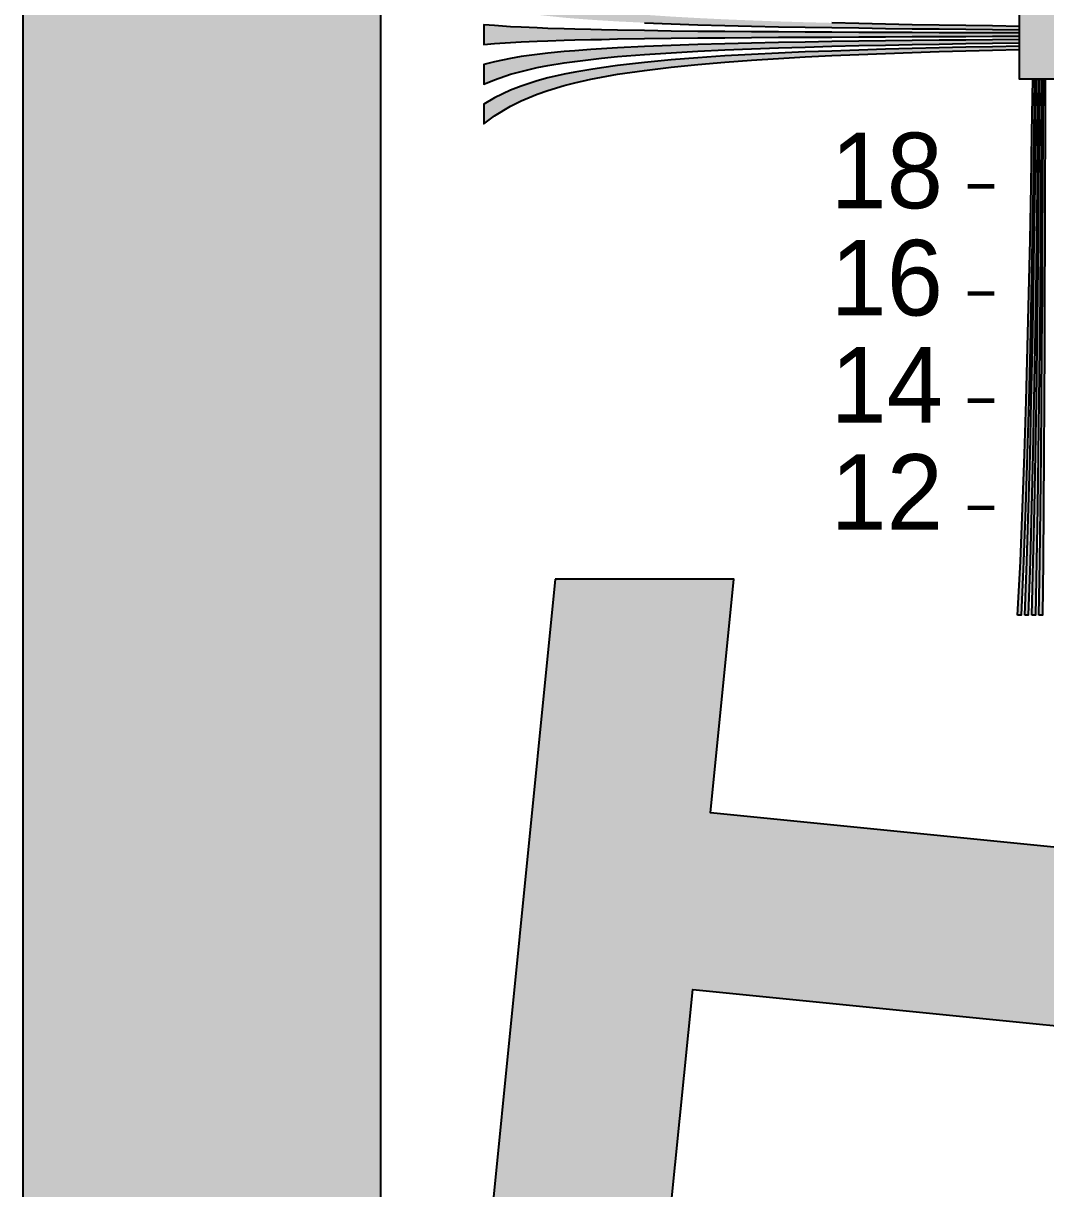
# Model space of a CAD drawing. Header units: millimetres. Extents: x 0 to 420, y 0 to 297.
# Drawn here: x 0 to 70.8, y 131 to 211.8 of the extents above; entities that cross this region are included whole.
import ezdxf

# ---------------------------------------------------------------- set-up
doc = ezdxf.new("R2010")
doc.units = ezdxf.units.MM
for name, color, linetype in [('FRAME', 7, 'Continuous'), ('GLUE', 1, 'Continuous'), ('LABELS', 7, 'Continuous'), ('PERIPHERY', 7, 'Continuous'), ('SFR', 7, 'Continuous')]:
    doc.layers.add(name, color=color, linetype=linetype)

msp = doc.modelspace()

# ---------------------------------------------------------------- hatches: boundary and pattern name
at = {"layer": 'FRAME', "true_color": 0x000000}
h = msp.add_hatch(color=7, dxfattribs=at)
h.dxf.hatch_style = 1
h.paths.add_polyline_path([(0, 272.25), (24.75, 272.25), (24.75, 24.75), (0, 24.75), (0, 272.25)])
at = {"layer": 'PERIPHERY', "true_color": 0x000000}
h = msp.add_hatch(color=7, dxfattribs=at)
h.dxf.hatch_style = 1
h.paths.add_polyline_path([(31.903, 213.048), (32.645, 212.863), (33.759, 212.636), (34.502, 212.512), (35.615, 212.36), (36.358, 212.278), (37.472, 212.161), (38.214, 212.099), (39.328, 212.017), (40.07, 211.969), (41.184, 211.9), (43.04, 211.811), (44.897, 211.735), (46.753, 211.673), (48.609, 211.618), (50.465, 211.576), (52.322, 211.535), (54.178, 211.501), (56.034, 211.473), (57.89, 211.446), (59.747, 211.418), (61.603, 211.398), (63.459, 211.377), (65.316, 211.363), (67.172, 211.343), (69.028, 211.329), (69.028, 211.556), (67.172, 211.584), (65.316, 211.611), (63.459, 211.638), (61.603, 211.673), (59.747, 211.707), (57.89, 211.749), (56.034, 211.797), (54.178, 211.845), (52.322, 211.9), (50.465, 211.969), (48.609, 212.044), (46.753, 212.134), (44.897, 212.237), (43.04, 212.361), (41.184, 212.512), (40.07, 212.622), (39.328, 212.705), (38.214, 212.842), (37.472, 212.952), (36.358, 213.138), (35.615, 213.275), (34.502, 213.53), (33.759, 213.736), (32.645, 214.114), (31.903, 214.423), (31.903, 213.048), (31.903, 213.048)])
h = msp.add_hatch(color=7, dxfattribs=at)
h.dxf.hatch_style = 1
h.paths.add_polyline_path([(73.978, 207.9), (69.028, 207.9), (69.028, 212.85), (73.978, 212.85), (73.978, 207.9)])
h = msp.add_hatch(color=7, dxfattribs=at)
h.dxf.hatch_style = 1
h.paths.add_polyline_path([(31.903, 210.298), (32.645, 210.36), (33.759, 210.436), (34.502, 210.477), (35.615, 210.525), (36.358, 210.56), (37.472, 210.594), (38.214, 210.615), (39.328, 210.642), (40.07, 210.656), (41.184, 210.684), (43.04, 210.711), (44.897, 210.739), (46.753, 210.759), (48.609, 210.773), (50.465, 210.787), (52.322, 210.801), (54.178, 210.814), (56.034, 210.821), (57.89, 210.835), (59.747, 210.842), (61.603, 210.849), (63.459, 210.855), (65.316, 210.862), (67.172, 210.869), (69.028, 210.869), (69.028, 211.103), (67.172, 211.103), (65.316, 211.11), (63.459, 211.116), (61.603, 211.123), (59.747, 211.13), (57.89, 211.137), (56.034, 211.151), (54.178, 211.157), (52.322, 211.171), (50.465, 211.185), (48.609, 211.199), (46.753, 211.213), (44.897, 211.234), (43.04, 211.261), (41.184, 211.288), (40.07, 211.316), (39.328, 211.33), (38.214, 211.357), (37.472, 211.378), (36.358, 211.419), (35.615, 211.446), (34.502, 211.495), (33.759, 211.536), (32.645, 211.611), (31.903, 211.673), (31.903, 210.298), (31.903, 210.298)])
h = msp.add_hatch(color=7, dxfattribs=at)
h.dxf.hatch_style = 1
h.paths.add_polyline_path([(31.903, 207.548), (32.645, 207.858), (33.759, 208.236), (34.502, 208.442), (35.615, 208.697), (36.358, 208.841), (37.472, 209.02), (38.214, 209.13), (39.328, 209.267), (40.07, 209.35), (41.184, 209.46), (43.04, 209.611), (44.897, 209.735), (46.753, 209.838), (48.609, 209.927), (50.465, 210.003), (52.322, 210.072), (54.178, 210.127), (56.034, 210.175), (57.89, 210.223), (59.747, 210.264), (61.603, 210.299), (63.459, 210.333), (65.316, 210.36), (67.172, 210.388), (69.028, 210.416), (69.028, 210.642), (67.172, 210.629), (65.316, 210.608), (63.459, 210.594), (61.603, 210.574), (59.747, 210.553), (57.89, 210.526), (56.034, 210.498), (54.178, 210.471), (52.322, 210.436), (50.465, 210.395), (48.609, 210.354), (46.753, 210.299), (44.897, 210.237), (43.04, 210.161), (41.184, 210.072), (40.07, 210.003), (39.328, 209.955), (38.214, 209.872), (37.472, 209.81), (36.358, 209.7), (35.615, 209.611), (34.502, 209.46), (33.759, 209.336), (32.645, 209.109), (31.903, 208.923), (31.903, 207.548), (31.903, 207.548)])
h = msp.add_hatch(color=7, dxfattribs=at)
h.dxf.hatch_style = 1
h.paths.add_polyline_path([(31.903, 204.798), (32.645, 205.362), (33.759, 206.036), (34.502, 206.4), (35.615, 206.861), (36.358, 207.122), (37.472, 207.452), (38.214, 207.644), (39.328, 207.892), (40.07, 208.036), (41.184, 208.236), (43.04, 208.511), (44.897, 208.738), (46.753, 208.923), (48.609, 209.081), (50.465, 209.219), (52.322, 209.335), (54.178, 209.439), (56.034, 209.528), (57.89, 209.61), (59.747, 209.686), (61.603, 209.748), (63.459, 209.81), (65.316, 209.858), (67.172, 209.906), (69.028, 209.955), (69.028, 210.182), (67.172, 210.147), (65.316, 210.113), (63.459, 210.071), (61.603, 210.023), (59.747, 209.975), (57.89, 209.913), (56.034, 209.851), (54.178, 209.783), (52.322, 209.7), (50.465, 209.611), (48.609, 209.508), (46.753, 209.384), (44.897, 209.233), (43.04, 209.061), (41.184, 208.847), (40.07, 208.696), (39.328, 208.579), (38.214, 208.387), (37.472, 208.236), (36.358, 207.981), (35.615, 207.775), (34.502, 207.417), (33.759, 207.136), (32.645, 206.613), (31.903, 206.173), (31.903, 204.798), (31.903, 204.798)])
h = msp.add_hatch(color=7, dxfattribs=at)
h.dxf.hatch_style = 1
h.paths.add_polyline_path([(68.899, 170.775), (69.091, 174.488), (69.252, 178.2), (69.382, 181.913), (69.499, 185.625), (69.598, 189.338), (69.691, 193.05), (69.765, 196.763), (69.834, 200.475), (69.895, 204.188), (69.951, 207.901), (70.075, 207.901), (70.025, 204.188), (69.969, 200.475), (69.914, 196.763), (69.846, 193.05), (69.765, 189.338), (69.679, 185.625), (69.573, 181.913), (69.456, 178.2), (69.314, 174.488), (69.147, 170.775), (68.899, 170.775)])
h = msp.add_hatch(color=7, dxfattribs=at)
h.dxf.hatch_style = 1
h.paths.add_polyline_path([(69.394, 170.775), (69.543, 174.488), (69.66, 178.2), (69.765, 181.913), (69.852, 185.625), (69.932, 189.338), (70.001, 193.05), (70.056, 196.763), (70.112, 200.475), (70.155, 204.188), (70.198, 207.901), (70.322, 207.901), (70.285, 204.188), (70.248, 200.475), (70.204, 196.763), (70.155, 193.05), (70.093, 189.338), (70.031, 185.625), (69.957, 181.913), (69.871, 178.2), (69.765, 174.488), (69.642, 170.775), (69.394, 170.775)])
h = msp.add_hatch(color=7, dxfattribs=at)
h.dxf.hatch_style = 1
h.paths.add_polyline_path([(69.889, 170.775), (69.988, 174.488), (70.075, 178.2), (70.149, 181.913), (70.204, 185.625), (70.26, 189.338), (70.31, 193.05), (70.347, 196.763), (70.384, 200.475), (70.415, 204.188), (70.446, 207.901), (70.57, 207.901), (70.545, 204.188), (70.521, 200.475), (70.496, 196.763), (70.465, 193.05), (70.428, 189.338), (70.384, 185.625), (70.335, 181.913), (70.279, 178.2), (70.217, 174.488), (70.137, 170.775), (69.889, 170.775)])
h = msp.add_hatch(color=7, dxfattribs=at)
h.dxf.hatch_style = 1
h.paths.add_polyline_path([(70.384, 170.775), (70.44, 174.488), (70.489, 178.2), (70.526, 181.913), (70.564, 185.625), (70.588, 189.338), (70.619, 193.05), (70.638, 196.763), (70.657, 200.475), (70.675, 204.188), (70.694, 207.901), (70.817, 207.901), (70.805, 204.188), (70.799, 200.475), (70.786, 196.763), (70.774, 193.05), (70.755, 189.338), (70.737, 185.625), (70.718, 181.913), (70.693, 178.2), (70.662, 174.488), (70.631, 170.775), (70.384, 170.775)])
at = {"layer": 'SFR', "true_color": 0x000000}
h = msp.add_hatch(color=7, dxfattribs=at)
h.dxf.hatch_style = 1
h.paths.add_polyline_path([(36.853, 173.25), (31.903, 123.75), (44.278, 123.75), (46.385, 144.824), (95.395, 139.923), (93.778, 123.749), (106.153, 123.749), (111.103, 173.249), (98.727, 173.249), (96.62, 152.175), (47.61, 157.076), (49.228, 173.249), (36.853, 173.249), (36.853, 173.25)])

# ---------------------------------------------------------------- linework, layer by layer
at = {"layer": 'FRAME', "color": 250}
msp.add_lwpolyline([(0, 272.25), (24.75, 272.25), (24.75, 24.75), (0, 24.75), (0, 272.25)], close=True, dxfattribs=at)
at = {"layer": 'FRAME', "color": 250, "true_color": 0x000000}
for points in [[(0, 272.25), (0, 24.75), (24.75, 24.75)], [(24.75, 24.75), (24.75, 272.25), (0, 272.25)]]:
    msp.add_solid(points, dxfattribs=at)
at = {"layer": 'GLUE', "color": 1, "lineweight": 18}
msp.add_lwpolyline([(0, 0), (420, 0), (420, 297), (0, 297), (0, 0)], dxfattribs=at)
at = {"layer": 'PERIPHERY', "color": 250}
for points in [[(73.978, 207.9), (69.028, 207.9), (69.028, 212.85), (73.978, 212.85), (73.978, 207.9)], [(31.903, 210.298), (32.645, 210.36), (33.759, 210.436), (34.502, 210.477), (35.615, 210.525), (36.358, 210.56), (37.472, 210.594), (38.214, 210.615), (39.328, 210.642), (40.07, 210.656), (41.184, 210.684), (43.04, 210.711), (44.897, 210.739), (46.753, 210.759), (48.609, 210.773), (50.465, 210.787), (52.322, 210.801), (54.178, 210.814), (56.034, 210.821), (57.89, 210.835), (59.747, 210.842), (61.603, 210.849), (63.459, 210.855), (65.316, 210.862), (67.172, 210.869), (69.028, 210.869), (69.028, 211.103), (67.172, 211.103), (65.316, 211.11), (63.459, 211.116), (61.603, 211.123), (59.747, 211.13), (57.89, 211.137), (56.034, 211.151), (54.178, 211.157), (52.322, 211.171), (50.465, 211.185), (48.609, 211.199), (46.753, 211.213), (44.897, 211.234), (43.04, 211.261), (41.184, 211.288), (40.07, 211.316), (39.328, 211.33), (38.214, 211.357), (37.472, 211.378), (36.358, 211.419), (35.615, 211.446), (34.502, 211.495), (33.759, 211.536), (32.645, 211.611), (31.903, 211.673), (31.903, 210.298), (31.903, 210.298)], [(31.903, 207.548), (32.645, 207.858), (33.759, 208.236), (34.502, 208.442), (35.615, 208.697), (36.358, 208.841), (37.472, 209.02), (38.214, 209.13), (39.328, 209.267), (40.07, 209.35), (41.184, 209.46), (43.04, 209.611), (44.897, 209.735), (46.753, 209.838), (48.609, 209.927), (50.465, 210.003), (52.322, 210.072), (54.178, 210.127), (56.034, 210.175), (57.89, 210.223), (59.747, 210.264), (61.603, 210.299), (63.459, 210.333), (65.316, 210.36), (67.172, 210.388), (69.028, 210.416), (69.028, 210.642), (67.172, 210.629), (65.316, 210.608), (63.459, 210.594), (61.603, 210.574), (59.747, 210.553), (57.89, 210.526), (56.034, 210.498), (54.178, 210.471), (52.322, 210.436), (50.465, 210.395), (48.609, 210.354), (46.753, 210.299), (44.897, 210.237), (43.04, 210.161), (41.184, 210.072), (40.07, 210.003), (39.328, 209.955), (38.214, 209.872), (37.472, 209.81), (36.358, 209.7), (35.615, 209.611), (34.502, 209.46), (33.759, 209.336), (32.645, 209.109), (31.903, 208.923), (31.903, 207.548), (31.903, 207.548)], [(31.903, 204.798), (32.645, 205.362), (33.759, 206.036), (34.502, 206.4), (35.615, 206.861), (36.358, 207.122), (37.472, 207.452), (38.214, 207.644), (39.328, 207.892), (40.07, 208.036), (41.184, 208.236), (43.04, 208.511), (44.897, 208.738), (46.753, 208.923), (48.609, 209.081), (50.465, 209.219), (52.322, 209.335), (54.178, 209.439), (56.034, 209.528), (57.89, 209.61), (59.747, 209.686), (61.603, 209.748), (63.459, 209.81), (65.316, 209.858), (67.172, 209.906), (69.028, 209.955), (69.028, 210.182), (67.172, 210.147), (65.316, 210.113), (63.459, 210.071), (61.603, 210.023), (59.747, 209.975), (57.89, 209.913), (56.034, 209.851), (54.178, 209.783), (52.322, 209.7), (50.465, 209.611), (48.609, 209.508), (46.753, 209.384), (44.897, 209.233), (43.04, 209.061), (41.184, 208.847), (40.07, 208.696), (39.328, 208.579), (38.214, 208.387), (37.472, 208.236), (36.358, 207.981), (35.615, 207.775), (34.502, 207.417), (33.759, 207.136), (32.645, 206.613), (31.903, 206.173), (31.903, 204.798), (31.903, 204.798)], [(68.899, 170.775), (69.091, 174.488), (69.252, 178.2), (69.382, 181.913), (69.499, 185.625), (69.598, 189.338), (69.691, 193.05), (69.765, 196.763), (69.834, 200.475), (69.895, 204.188), (69.951, 207.901), (70.075, 207.901), (70.025, 204.188), (69.969, 200.475), (69.914, 196.763), (69.846, 193.05), (69.765, 189.338), (69.679, 185.625), (69.573, 181.913), (69.456, 178.2), (69.314, 174.488), (69.147, 170.775), (68.899, 170.775)], [(69.394, 170.775), (69.543, 174.488), (69.66, 178.2), (69.765, 181.913), (69.852, 185.625), (69.932, 189.338), (70.001, 193.05), (70.056, 196.763), (70.112, 200.475), (70.155, 204.188), (70.198, 207.901), (70.322, 207.901), (70.285, 204.188), (70.248, 200.475), (70.204, 196.763), (70.155, 193.05), (70.093, 189.338), (70.031, 185.625), (69.957, 181.913), (69.871, 178.2), (69.765, 174.488), (69.642, 170.775), (69.394, 170.775)], [(69.889, 170.775), (69.988, 174.488), (70.075, 178.2), (70.149, 181.913), (70.204, 185.625), (70.26, 189.338), (70.31, 193.05), (70.347, 196.763), (70.384, 200.475), (70.415, 204.188), (70.446, 207.901), (70.57, 207.901), (70.545, 204.188), (70.521, 200.475), (70.496, 196.763), (70.465, 193.05), (70.428, 189.338), (70.384, 185.625), (70.335, 181.913), (70.279, 178.2), (70.217, 174.488), (70.137, 170.775), (69.889, 170.775)], [(70.384, 170.775), (70.44, 174.488), (70.489, 178.2), (70.526, 181.913), (70.564, 185.625), (70.588, 189.338), (70.619, 193.05), (70.638, 196.763), (70.657, 200.475), (70.675, 204.188), (70.694, 207.901), (70.817, 207.901), (70.805, 204.188), (70.799, 200.475), (70.786, 196.763), (70.774, 193.05), (70.755, 189.338), (70.737, 185.625), (70.718, 181.913), (70.693, 178.2), (70.662, 174.488), (70.631, 170.775), (70.384, 170.775)]]:
    msp.add_lwpolyline(points, close=True, dxfattribs=at)
msp.add_lwpolyline([(43.04, 211.811), (44.897, 211.735), (46.753, 211.673), (48.609, 211.618), (50.465, 211.576), (52.322, 211.535), (54.178, 211.501), (56.034, 211.473), (57.89, 211.446), (59.747, 211.418), (61.603, 211.398), (63.459, 211.377), (65.316, 211.363), (67.172, 211.343), (69.028, 211.329), (69.028, 211.556), (67.172, 211.584), (65.316, 211.611), (63.459, 211.638), (61.603, 211.673), (59.747, 211.707), (57.89, 211.749), (56.034, 211.797)], dxfattribs=at)
at = {"layer": 'PERIPHERY', "color": 250, "lineweight": 35, "const_width": 0.309}
for points in [[(65.434, 200.475), (67.29, 200.475)], [(65.434, 193.05), (67.29, 193.05)], [(65.434, 185.625), (67.29, 185.625)], [(65.434, 178.2), (67.29, 178.2)]]:
    msp.add_lwpolyline(points, dxfattribs=at)
at = {"layer": 'PERIPHERY', "color": 250, "true_color": 0x000000}
for points in [[(31.903, 213.048), (43.04, 211.811), (44.897, 211.735)], [(31.903, 213.048), (44.897, 211.735), (46.753, 211.673)], [(31.903, 213.048), (46.753, 211.673), (48.609, 211.618)], [(31.903, 213.048), (48.609, 211.618), (50.465, 211.576)], [(31.903, 213.048), (50.465, 211.576), (52.322, 211.535)], [(31.903, 213.048), (52.322, 211.535), (54.178, 211.501)], [(31.903, 213.048), (54.178, 211.501), (56.034, 211.473)], [(31.903, 213.048), (56.034, 211.473), (44.897, 212.237)], [(73.978, 207.9), (73.978, 212.85), (69.028, 212.85)], [(69.028, 212.85), (69.028, 207.9), (73.978, 207.9)], [(31.903, 210.298), (32.645, 211.611), (31.903, 211.673)], [(31.903, 210.298), (33.759, 211.536), (32.645, 211.611)], [(56.034, 211.473), (46.753, 212.134), (44.897, 212.237)], [(56.034, 211.473), (48.609, 212.044), (46.753, 212.134)], [(56.034, 211.473), (50.465, 211.969), (48.609, 212.044)], [(56.034, 211.473), (52.322, 211.9), (50.465, 211.969)], [(56.034, 211.473), (54.178, 211.845), (52.322, 211.9)], [(56.034, 211.473), (56.034, 211.797), (54.178, 211.845)], [(56.034, 211.473), (57.89, 211.749), (56.034, 211.797)], [(56.034, 211.473), (59.747, 211.707), (57.89, 211.749)], [(56.034, 211.473), (61.603, 211.673), (59.747, 211.707)], [(56.034, 211.473), (63.459, 211.638), (61.603, 211.673)], [(56.034, 211.473), (65.316, 211.611), (63.459, 211.638)], [(56.034, 211.473), (67.172, 211.584), (65.316, 211.611)], [(56.034, 211.473), (69.028, 211.556), (67.172, 211.584)], [(56.034, 211.473), (69.028, 211.329), (69.028, 211.556)], [(31.903, 210.298), (34.502, 211.495), (33.759, 211.536)], [(31.903, 210.298), (35.615, 211.446), (34.502, 211.495)], [(31.903, 210.298), (36.358, 211.419), (35.615, 211.446)], [(31.903, 210.298), (37.472, 211.378), (36.358, 211.419)], [(31.903, 210.298), (38.214, 211.357), (37.472, 211.378)], [(31.903, 210.298), (39.328, 211.33), (38.214, 211.357)], [(31.903, 210.298), (40.07, 211.316), (39.328, 211.33)], [(31.903, 210.298), (41.184, 211.288), (40.07, 211.316)], [(31.903, 210.298), (43.04, 211.261), (41.184, 211.288)], [(31.903, 210.298), (32.645, 210.36), (43.04, 211.261)], [(32.645, 210.36), (44.897, 211.234), (43.04, 211.261)], [(32.645, 210.36), (33.759, 210.436), (44.897, 211.234)], [(33.759, 210.436), (46.753, 211.213), (44.897, 211.234)], [(33.759, 210.436), (34.502, 210.477), (46.753, 211.213)], [(34.502, 210.477), (48.609, 211.199), (46.753, 211.213)], [(34.502, 210.477), (36.358, 210.56), (48.609, 211.199)], [(36.358, 210.56), (50.465, 211.185), (48.609, 211.199)], [(36.358, 210.56), (52.322, 211.171), (50.465, 211.185)], [(36.358, 210.56), (54.178, 211.157), (52.322, 211.171)], [(36.358, 210.56), (37.472, 210.594), (54.178, 211.157)], [(37.472, 210.594), (56.034, 211.151), (54.178, 211.157)], [(37.472, 210.594), (38.214, 210.615), (56.034, 211.151)], [(38.214, 210.615), (57.89, 211.137), (56.034, 211.151)], [(38.214, 210.615), (39.328, 210.642), (57.89, 211.137)], [(39.328, 210.642), (59.747, 211.13), (57.89, 211.137)], [(39.328, 210.642), (41.184, 210.684), (59.747, 211.13)], [(41.184, 210.684), (61.603, 211.123), (59.747, 211.13)], [(41.184, 210.684), (63.459, 211.116), (61.603, 211.123)], [(41.184, 210.684), (65.316, 211.11), (63.459, 211.116)], [(41.184, 210.684), (67.172, 211.103), (65.316, 211.11)], [(41.184, 210.684), (43.04, 210.711), (69.028, 211.103)], [(41.184, 210.684), (69.028, 211.103), (67.172, 211.103)], [(43.04, 210.711), (44.897, 210.739), (69.028, 211.103)], [(44.897, 210.739), (46.753, 210.759), (69.028, 211.103)], [(46.753, 210.759), (48.609, 210.773), (69.028, 211.103)], [(48.609, 210.773), (50.465, 210.787), (69.028, 211.103)], [(50.465, 210.787), (52.322, 210.801), (69.028, 211.103)], [(52.322, 210.801), (54.178, 210.814), (69.028, 211.103)], [(54.178, 210.814), (57.89, 210.835), (69.028, 211.103)], [(54.178, 210.814), (56.034, 210.821), (57.89, 210.835)], [(56.034, 211.473), (57.89, 211.446), (61.603, 211.398)], [(56.034, 211.473), (61.603, 211.398), (63.459, 211.377)], [(56.034, 211.473), (63.459, 211.377), (65.316, 211.363)], [(56.034, 211.473), (65.316, 211.363), (67.172, 211.343)], [(56.034, 211.473), (67.172, 211.343), (69.028, 211.329)], [(57.89, 211.446), (59.747, 211.418), (61.603, 211.398)], [(57.89, 210.835), (59.747, 210.842), (69.028, 211.103)], [(59.747, 210.842), (61.603, 210.849), (69.028, 211.103)], [(61.603, 210.849), (63.459, 210.855), (69.028, 211.103)], [(63.459, 210.855), (65.316, 210.862), (69.028, 211.103)], [(65.316, 210.862), (67.172, 210.869), (69.028, 211.103)], [(67.172, 210.869), (69.028, 210.869), (69.028, 211.103)], [(33.759, 208.236), (34.502, 208.442), (40.07, 210.003)], [(33.759, 208.236), (40.07, 210.003), (39.328, 209.955)], [(33.759, 208.236), (39.328, 209.955), (38.214, 209.872)], [(34.502, 210.477), (35.615, 210.525), (36.358, 210.56)], [(34.502, 208.442), (35.615, 208.697), (41.184, 210.072)], [(34.502, 208.442), (41.184, 210.072), (40.07, 210.003)], [(35.615, 208.697), (36.358, 208.841), (43.04, 210.161)], [(35.615, 208.697), (43.04, 210.161), (41.184, 210.072)], [(36.358, 208.841), (37.472, 209.02), (44.897, 210.237)], [(36.358, 208.841), (44.897, 210.237), (43.04, 210.161)], [(37.472, 209.02), (38.214, 209.13), (44.897, 210.237)], [(38.214, 209.13), (39.328, 209.267), (46.753, 210.299)], [(38.214, 209.13), (46.753, 210.299), (44.897, 210.237)], [(39.328, 210.642), (40.07, 210.656), (41.184, 210.684)], [(39.328, 209.267), (40.07, 209.35), (48.609, 210.354)], [(39.328, 209.267), (48.609, 210.354), (46.753, 210.299)], [(40.07, 209.35), (41.184, 209.46), (50.465, 210.395)], [(40.07, 209.35), (50.465, 210.395), (48.609, 210.354)], [(41.184, 209.46), (43.04, 209.611), (52.322, 210.436)], [(41.184, 209.46), (52.322, 210.436), (50.465, 210.395)], [(43.04, 209.611), (44.897, 209.735), (56.034, 210.498)], [(43.04, 209.611), (56.034, 210.498), (54.178, 210.471)], [(43.04, 209.611), (54.178, 210.471), (52.322, 210.436)], [(44.897, 209.735), (46.753, 209.838), (57.89, 210.526)], [(44.897, 209.735), (57.89, 210.526), (56.034, 210.498)], [(46.753, 209.838), (48.609, 209.927), (61.603, 210.574)], [(46.753, 209.838), (61.603, 210.574), (59.747, 210.553)], [(46.753, 209.838), (59.747, 210.553), (57.89, 210.526)], [(48.609, 209.927), (50.465, 210.003), (63.459, 210.594)], [(48.609, 209.927), (63.459, 210.594), (61.603, 210.574)], [(48.609, 209.081), (50.465, 209.219), (59.747, 209.975)], [(48.609, 209.081), (59.747, 209.975), (57.89, 209.913)], [(50.465, 210.003), (52.322, 210.072), (67.172, 210.629)], [(50.465, 210.003), (67.172, 210.629), (65.316, 210.608)], [(50.465, 210.003), (65.316, 210.608), (63.459, 210.594)], [(50.465, 209.219), (52.322, 209.335), (63.459, 210.071)], [(50.465, 209.219), (63.459, 210.071), (61.603, 210.023)], [(50.465, 209.219), (61.603, 210.023), (59.747, 209.975)], [(52.322, 210.072), (54.178, 210.127), (69.028, 210.642)], [(52.322, 210.072), (69.028, 210.642), (67.172, 210.629)], [(52.322, 209.335), (54.178, 209.439), (65.316, 210.113)], [(52.322, 209.335), (65.316, 210.113), (63.459, 210.071)], [(54.178, 210.127), (56.034, 210.175), (69.028, 210.642)], [(54.178, 209.439), (56.034, 209.528), (69.028, 210.182)], [(54.178, 209.439), (69.028, 210.182), (67.172, 210.147)], [(54.178, 209.439), (67.172, 210.147), (65.316, 210.113)], [(56.034, 210.175), (57.89, 210.223), (69.028, 210.642)], [(56.034, 209.528), (57.89, 209.61), (69.028, 210.182)], [(57.89, 210.223), (59.747, 210.264), (69.028, 210.642)], [(57.89, 209.61), (59.747, 209.686), (69.028, 210.182)], [(59.747, 210.264), (61.603, 210.299), (69.028, 210.642)], [(59.747, 209.686), (61.603, 209.748), (69.028, 210.182)], [(61.603, 210.299), (63.459, 210.333), (69.028, 210.642)], [(61.603, 209.748), (63.459, 209.81), (69.028, 210.182)], [(63.459, 210.333), (69.028, 210.416), (69.028, 210.642)], [(63.459, 210.333), (65.316, 210.36), (69.028, 210.416)], [(63.459, 209.81), (69.028, 209.955), (69.028, 210.182)], [(63.459, 209.81), (67.172, 209.906), (69.028, 209.955)], [(65.316, 210.36), (67.172, 210.388), (69.028, 210.416)], [(31.903, 207.548), (32.645, 207.858), (36.358, 209.7)], [(31.903, 207.548), (36.358, 209.7), (35.615, 209.611)], [(31.903, 207.548), (35.615, 209.611), (34.502, 209.46)], [(31.903, 207.548), (34.502, 209.46), (33.759, 209.336)], [(31.903, 207.548), (33.759, 209.336), (32.645, 209.109)], [(32.645, 207.858), (33.759, 208.236), (38.214, 209.872)], [(32.645, 207.858), (38.214, 209.872), (37.472, 209.81)], [(32.645, 207.858), (37.472, 209.81), (36.358, 209.7)], [(38.214, 207.644), (39.328, 207.892), (44.897, 209.233)], [(38.214, 207.644), (44.897, 209.233), (43.04, 209.061)], [(39.328, 207.892), (40.07, 208.036), (46.753, 209.384)], [(39.328, 207.892), (46.753, 209.384), (44.897, 209.233)], [(40.07, 208.036), (41.184, 208.236), (46.753, 209.384)], [(41.184, 208.236), (43.04, 208.511), (48.609, 209.508)], [(41.184, 208.236), (48.609, 209.508), (46.753, 209.384)], [(43.04, 208.511), (44.897, 208.738), (52.322, 209.7)], [(43.04, 208.511), (52.322, 209.7), (50.465, 209.611)], [(43.04, 208.511), (50.465, 209.611), (48.609, 209.508)], [(44.897, 208.738), (46.753, 208.923), (54.178, 209.783)], [(44.897, 208.738), (54.178, 209.783), (52.322, 209.7)], [(46.753, 208.923), (48.609, 209.081), (57.89, 209.913)], [(46.753, 208.923), (57.89, 209.913), (56.034, 209.851)], [(46.753, 208.923), (56.034, 209.851), (54.178, 209.783)], [(63.459, 209.81), (65.316, 209.858), (67.172, 209.906)], [(31.903, 207.548), (32.645, 209.109), (31.903, 208.923)], [(33.759, 206.036), (34.502, 206.4), (38.214, 208.387)], [(33.759, 206.036), (38.214, 208.387), (37.472, 208.236)], [(34.502, 206.4), (35.615, 206.861), (39.328, 208.579)], [(34.502, 206.4), (39.328, 208.579), (38.214, 208.387)], [(35.615, 206.861), (36.358, 207.122), (41.184, 208.847)], [(35.615, 206.861), (41.184, 208.847), (40.07, 208.696)], [(35.615, 206.861), (40.07, 208.696), (39.328, 208.579)], [(36.358, 207.122), (37.472, 207.452), (41.184, 208.847)], [(37.472, 207.452), (38.214, 207.644), (43.04, 209.061)], [(37.472, 207.452), (43.04, 209.061), (41.184, 208.847)], [(31.903, 204.798), (32.645, 205.362), (35.615, 207.775)], [(31.903, 204.798), (35.615, 207.775), (34.502, 207.417)], [(32.645, 205.362), (33.759, 206.036), (36.358, 207.981)], [(32.645, 205.362), (36.358, 207.981), (35.615, 207.775)], [(33.759, 206.036), (37.472, 208.236), (36.358, 207.981)], [(69.679, 185.625), (70.025, 204.188), (70.075, 207.901)], [(69.679, 185.625), (70.075, 207.901), (69.951, 207.901)], [(69.679, 185.625), (69.951, 207.901), (69.895, 204.188)], [(70.031, 185.625), (70.285, 204.188), (70.322, 207.901)], [(70.031, 185.625), (70.322, 207.901), (70.198, 207.901)], [(70.031, 185.625), (70.198, 207.901), (70.155, 204.188)], [(70.428, 189.338), (70.446, 207.901), (70.415, 204.188)], [(70.428, 189.338), (70.545, 204.188), (70.57, 207.901)], [(70.428, 189.338), (70.57, 207.901), (70.446, 207.901)], [(70.786, 196.763), (70.694, 207.901), (70.675, 204.188)], [(70.805, 204.188), (70.817, 207.901), (70.694, 207.901)], [(70.786, 196.763), (70.805, 204.188), (70.694, 207.901)], [(31.903, 204.798), (34.502, 207.417), (33.759, 207.136)], [(31.903, 204.798), (33.759, 207.136), (32.645, 206.613)], [(31.903, 204.798), (32.645, 206.613), (31.903, 206.173)], [(69.679, 185.625), (69.969, 200.475), (70.025, 204.188)], [(69.679, 185.625), (69.895, 204.188), (69.834, 200.475)], [(70.031, 185.625), (70.248, 200.475), (70.285, 204.188)], [(70.031, 185.625), (70.155, 204.188), (70.112, 200.475)], [(70.428, 189.338), (70.415, 204.188), (70.384, 200.475)], [(70.428, 189.338), (70.521, 200.475), (70.545, 204.188)], [(70.786, 196.763), (70.675, 204.188), (70.657, 200.475)], [(70.786, 196.763), (70.799, 200.475), (70.805, 204.188)], [(69.679, 185.625), (69.914, 196.763), (69.969, 200.475)], [(69.679, 185.625), (69.834, 200.475), (69.765, 196.763)], [(70.031, 185.625), (70.204, 196.763), (70.248, 200.475)], [(70.031, 185.625), (70.112, 200.475), (70.056, 196.763)], [(70.428, 189.338), (70.384, 200.475), (70.347, 196.763)], [(70.428, 189.338), (70.496, 196.763), (70.521, 200.475)], [(70.786, 196.763), (70.657, 200.475), (70.638, 196.763)], [(69.679, 185.625), (69.846, 193.05), (69.914, 196.763)], [(69.679, 185.625), (69.765, 196.763), (69.691, 193.05)], [(70.031, 185.625), (70.056, 196.763), (70.001, 193.05)], [(70.031, 185.625), (70.093, 189.338), (70.204, 196.763)], [(70.093, 189.338), (70.155, 193.05), (70.204, 196.763)], [(70.428, 189.338), (70.347, 196.763), (70.31, 193.05)], [(70.384, 170.775), (70.774, 193.05), (70.786, 196.763)], [(70.786, 196.763), (70.44, 174.488), (70.384, 170.775)], [(70.428, 189.338), (70.465, 193.05), (70.496, 196.763)], [(70.786, 196.763), (70.489, 178.2), (70.44, 174.488)], [(70.786, 196.763), (70.526, 181.913), (70.489, 178.2)], [(70.786, 196.763), (70.564, 185.625), (70.526, 181.913)], [(70.786, 196.763), (70.588, 189.338), (70.564, 185.625)], [(70.786, 196.763), (70.619, 193.05), (70.588, 189.338)], [(70.786, 196.763), (70.638, 196.763), (70.619, 193.05)], [(69.679, 185.625), (69.691, 193.05), (69.598, 189.338)], [(69.679, 185.625), (69.765, 189.338), (69.846, 193.05)], [(70.031, 185.625), (70.001, 193.05), (69.932, 189.338)], [(70.428, 189.338), (70.31, 193.05), (70.26, 189.338)], [(70.384, 170.775), (70.755, 189.338), (70.774, 193.05)], [(69.679, 185.625), (69.598, 189.338), (69.499, 185.625)], [(70.031, 185.625), (69.932, 189.338), (69.852, 185.625)], [(69.889, 170.775), (70.384, 185.625), (70.428, 189.338)], [(70.428, 189.338), (69.988, 174.488), (69.889, 170.775)], [(70.428, 189.338), (70.075, 178.2), (69.988, 174.488)], [(70.428, 189.338), (70.149, 181.913), (70.075, 178.2)], [(70.428, 189.338), (70.204, 185.625), (70.149, 181.913)], [(70.428, 189.338), (70.26, 189.338), (70.204, 185.625)], [(70.384, 170.775), (70.737, 185.625), (70.755, 189.338)], [(68.899, 170.775), (69.573, 181.913), (69.679, 185.625)], [(69.679, 185.625), (69.091, 174.488), (68.899, 170.775)], [(69.679, 185.625), (69.252, 178.2), (69.091, 174.488)], [(69.679, 185.625), (69.382, 181.913), (69.252, 178.2)], [(69.679, 185.625), (69.499, 185.625), (69.382, 181.913)], [(69.394, 170.775), (69.957, 181.913), (70.031, 185.625)], [(70.031, 185.625), (69.543, 174.488), (69.394, 170.775)], [(70.031, 185.625), (69.66, 178.2), (69.543, 174.488)], [(70.031, 185.625), (69.765, 181.913), (69.66, 178.2)], [(70.031, 185.625), (69.852, 185.625), (69.765, 181.913)], [(69.889, 170.775), (70.335, 181.913), (70.384, 185.625)], [(70.384, 170.775), (70.718, 181.913), (70.737, 185.625)], [(68.899, 170.775), (69.456, 178.2), (69.573, 181.913)], [(69.394, 170.775), (69.871, 178.2), (69.957, 181.913)], [(69.889, 170.775), (70.279, 178.2), (70.335, 181.913)], [(70.384, 170.775), (70.693, 178.2), (70.718, 181.913)], [(68.899, 170.775), (69.314, 174.488), (69.456, 178.2)], [(69.394, 170.775), (69.765, 174.488), (69.871, 178.2)], [(69.889, 170.775), (70.217, 174.488), (70.279, 178.2)], [(70.384, 170.775), (70.662, 174.488), (70.693, 178.2)], [(68.899, 170.775), (69.147, 170.775), (69.314, 174.488)], [(69.394, 170.775), (69.642, 170.775), (69.765, 174.488)], [(69.889, 170.775), (70.137, 170.775), (70.217, 174.488)], [(70.384, 170.775), (70.631, 170.775), (70.662, 174.488)]]:
    msp.add_solid(points, dxfattribs=at)
at = {"layer": 'SFR', "color": 250}
msp.add_lwpolyline([(36.853, 173.25), (31.903, 123.75), (44.278, 123.75), (46.385, 144.824), (95.395, 139.923), (93.778, 123.749), (106.153, 123.749), (111.103, 173.249), (98.727, 173.249), (96.62, 152.175), (47.61, 157.076), (49.228, 173.249), (36.853, 173.249), (36.853, 173.25)], close=True, dxfattribs=at)
at = {"layer": 'SFR', "color": 250, "true_color": 0x000000}
for points in [[(36.853, 173.249), (36.853, 173.25), (31.903, 123.75)], [(36.853, 173.249), (31.903, 123.75), (44.278, 123.75)], [(36.853, 173.249), (44.278, 123.75), (46.385, 144.824)], [(36.853, 173.249), (46.385, 144.824), (47.61, 157.076)], [(47.61, 157.076), (49.228, 173.249), (36.853, 173.249)], [(46.385, 144.824), (96.62, 152.175), (47.61, 157.076)], [(46.385, 144.824), (95.395, 139.923), (96.62, 152.175)]]:
    msp.add_solid(points, dxfattribs=at)

# ---------------------------------------------------------------- texts
at = {"layer": 'LABELS', "color": 250}
for s, p in [('18', (55.936, 198.953)), ('16', (55.936, 191.528)), ('14', (55.936, 184.103)), ('12', (55.936, 176.678))]:
    msp.add_text(s, height=5.2388, dxfattribs=at).set_placement(p)

doc.saveas('drawing.dxf')
